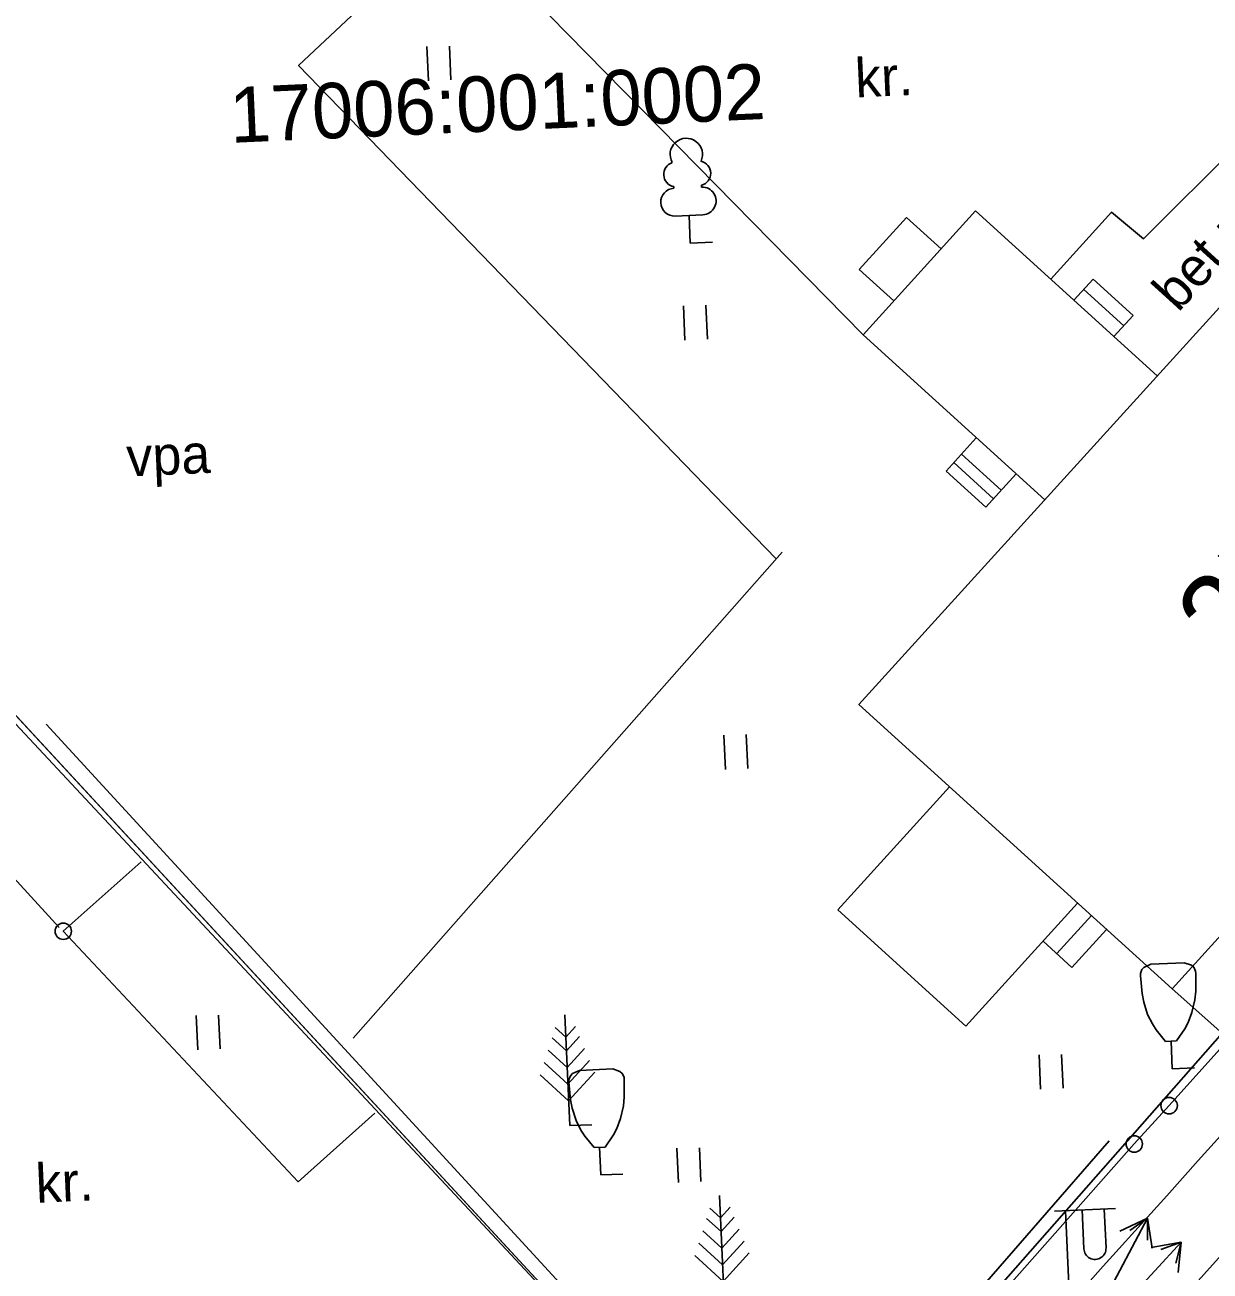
# Model space of a CAD drawing. Extents: x 641382 to 641746, y 6455043 to 6455939.
# Drawn here: x 641422.86 to 641444.22, y 6455652.54 to 6455675 of the extents above; entities that cross this region are included whole.
import ezdxf

# ---------------------------------------------------------------- set-up
doc = ezdxf.new("R2010")
doc.units = 0
for name, color, linetype in [('Level 11', 7, 'Continuous'), ('Level 12', 7, 'Continuous'), ('Level 13', 7, 'Continuous'), ('Level 15', 7, 'Continuous'), ('Level 17', 7, 'Continuous'), ('Level 18', 7, 'Continuous'), ('Level 19', 7, 'Continuous'), ('Level 20', 7, 'Continuous'), ('Level 27', 7, 'Continuous'), ('Level 29', 7, 'Continuous'), ('Level 40', 7, 'Continuous'), ('Level 41', 7, 'Continuous'), ('Level 42', 7, 'Continuous'), ('Level 50', 7, 'Continuous'), ('Level 53', 7, 'Continuous'), ('Level 6', 7, 'Continuous'), ('Level 7', 7, 'Continuous'), ('Level 8', 7, 'Continuous'), ('Level 9', 7, 'Continuous'), ('PUUDPQQSAD', 7, 'Continuous'), ('RIST', 7, 'Continuous')]:
    doc.layers.add(name, color=color, linetype=linetype)

# ---------------------------------------------------------------- blocks, each defined once
blk = doc.blocks.new('KVPOS2')
at = {"layer": 'Level 29'}
for p, q in [((-200, 2700), (900, 2700)), ((0, 2700), (0, 200)), ((300, 2700), (300, 2000)), ((700, 2700), (700, 2000))]:
    blk.add_line(p, q, dxfattribs=at)
blk.add_circle((0, 0), 200, dxfattribs=at)
blk.add_arc((500, 2000), 200, 179.9393, 0.0607, dxfattribs=at)
blk = doc.blocks.new('KMNOO2')
at = {"layer": 'Level 27'}
for p, q in [((200, 0), (2900, 0)), ((2553.76, 176.18), (2900, 0)), ((2900, 0), (2553.76, -186.54))]:
    blk.add_line(p, q, dxfattribs=at)
blk = doc.blocks.new('KKIT12')
at = {"layer": 'Level 7'}
for p, q in [((-300, 1900), (300, 1900)), ((-100, 500), (100, 500)), ((0, 0), (0, 500)), ((0, 0), (400, 0))]:
    blk.add_line(p, q, dxfattribs=at)
for points in [[(-100, 500), (-258.4, 712.96), (-322.92, 824.71), (-400, 1000), (-461.28, 1225.3), (-484.95, 1381.3), (-500, 1700), (-497.94, 1741.58), (-468.34, 1813.02), (-428.03, 1850.1), (-300, 1900)], [(100, 500), (258.4, 712.96), (322.92, 824.71), (400, 1000), (461.28, 1225.3), (484.95, 1381.3), (500, 1700), (497.94, 1741.58), (468.34, 1813.02), (428.03, 1850.1), (300, 1900)]]:
    blk.add_lwpolyline(points, dxfattribs=at)
blk = doc.blocks.new('K_AIP2')
at = {"layer": 'Level 17'}
blk.add_circle((0, 0), 148, dxfattribs=at)
blk = doc.blocks.new('KLAIP1')
at = {"layer": 'Level 7'}
for p, q in [((-250, 1032), (-250, 1000)), ((250, 1032), (250, 1000)), ((250, 500), (-250, 500)), ((0, 0), (0, 500)), ((400, 0), (0, 0))]:
    blk.add_line(p, q, dxfattribs=at)
for centre, radius, start, end in [((0, 1600), 292, 332.5799, 207.4201), ((-200, 1250), 224, 105.2441, 257.079), ((200, 1250), 224, 282.921, 74.7559), ((-250, 750), 250, 90, 270), ((250, 750), 250, 270, 90)]:
    blk.add_arc(centre, radius, start, end, dxfattribs=at)
blk = doc.blocks.new('KHEIN6')
at = {"layer": 'Level 15'}
for p, q in [((0, 620.11), (0, 0)), ((405.61, 608.83), (405.61, 0))]:
    blk.add_line(p, q, dxfattribs=at)
blk = doc.blocks.new('KMAND6')
at = {"layer": 'Level 7'}
for p, q in [((0, 0), (0, 2000)), ((0, 1350), (-248.65, 1598.65)), ((0, 1600), (-181.08, 1781.08)), ((0, 1600), (181.08, 1781.08)), ((0, 1350), (248.65, 1598.65)), ((0, 1050), (-329.73, 1379.73)), ((0, 1050), (329.73, 1379.73)), ((0, 750), (-410.81, 1160.81)), ((0, 750), (410.81, 1160.81)), ((0, 450), (-491.89, 941.89)), ((0, 450), (491.89, 941.89)), ((400, 0), (0, 0))]:
    blk.add_line(p, q, dxfattribs=at)
blk = doc.blocks.new('KVPOS3')
at = {"layer": 'Level 17'}
for p, q in [((-200, 2700), (900, 2700)), ((0, 2700), (0, 200)), ((300, 2700), (300, 2000)), ((700, 2700), (700, 2000))]:
    blk.add_line(p, q, dxfattribs=at)
blk.add_circle((0, 0), 200, dxfattribs=at)
blk.add_arc((500, 2000), 200, 179.9393, 0.0607, dxfattribs=at)
blk = doc.blocks.new('KMNOO3')
at = {"layer": 'Level 11'}
for p, q in [((2461, 331), (2900, 0)), ((200, 0), (2900, 0)), ((2900, 0), (2461, -331))]:
    blk.add_line(p, q, dxfattribs=at)
blk = doc.blocks.new('KKIT13')
at = {"layer": 'PUUDPQQSAD'}
for p, q in [((-300, 1900), (300, 1900)), ((-100, 500), (100, 500)), ((0, 0), (0, 500)), ((0, 0), (400, 0))]:
    blk.add_line(p, q, dxfattribs=at)
for points in [[(-100, 500), (-258.4, 712.96), (-322.92, 824.71), (-400, 1000), (-461.28, 1225.3), (-484.95, 1381.3), (-500, 1700), (-497.94, 1741.58), (-468.34, 1813.02), (-428.03, 1850.1), (-300, 1900)], [(100, 500), (258.4, 712.96), (322.92, 824.71), (400, 1000), (461.28, 1225.3), (484.95, 1381.3), (500, 1700), (497.94, 1741.58), (468.34, 1813.02), (428.03, 1850.1), (300, 1900)]]:
    blk.add_lwpolyline(points, dxfattribs=at)
blk = doc.blocks.new('K_AIP3')
at = {"layer": 'RIST'}
blk.add_circle((0, 0), 148, dxfattribs=at)
blk = doc.blocks.new('KLAIP2')
at = {"layer": 'PUUDPQQSAD'}
for p, q in [((-250, 1032), (-250, 1000)), ((250, 1032), (250, 1000)), ((250, 500), (-250, 500)), ((0, 0), (0, 500)), ((400, 0), (0, 0))]:
    blk.add_line(p, q, dxfattribs=at)
for centre, radius, start, end in [((0, 1600), 292, 332.5799, 207.4201), ((-200, 1250), 224, 105.2441, 257.079), ((200, 1250), 224, 282.921, 74.7559), ((-250, 750), 250, 90, 270), ((250, 750), 250, 270, 90)]:
    blk.add_arc(centre, radius, start, end, dxfattribs=at)
blk = doc.blocks.new('KHEIN7')
at = {"layer": 'Level 13'}
for p, q in [((0, 620.11), (0, 0)), ((405.61, 608.83), (405.61, 0))]:
    blk.add_line(p, q, dxfattribs=at)
blk = doc.blocks.new('KMAND7')
at = {"layer": 'Level 11'}
for p, q in [((0, 0), (0, 2000)), ((0, 1350), (-248.65, 1598.65)), ((0, 1600), (-181.08, 1781.08)), ((0, 1600), (181.08, 1781.08)), ((0, 1350), (248.65, 1598.65)), ((0, 1050), (-329.73, 1379.73)), ((0, 1050), (329.73, 1379.73)), ((0, 750), (-410.81, 1160.81)), ((0, 750), (410.81, 1160.81)), ((0, 450), (-491.89, 941.89)), ((0, 450), (491.89, 941.89)), ((400, 0), (0, 0))]:
    blk.add_line(p, q, dxfattribs=at)

msp = doc.modelspace()

# ---------------------------------------------------------------- linework, layer by layer
at = {"layer": 'Level 15'}
for p, q in [((641422.526, 6455659.768), (641423.476, 6455658.73)), ((641422.526, 6455659.768), (641423.476, 6455658.73)), ((641443.478, 6455655.521), (641442.849, 6455654.83)), ((641443.478, 6455655.521), (641442.849, 6455654.83))]:
    msp.add_line(p, q, dxfattribs=at)
msp.add_lwpolyline([(641430.558, 6455676.867), (641427.79, 6455674.268), (641436.389, 6455665.381)], dxfattribs=at)
msp.add_lwpolyline([(641430.558, 6455676.867), (641427.79, 6455674.268), (641436.389, 6455665.381)], dxfattribs=at)
at = {"layer": 'Level 17'}
for p, q in [((641413.907, 6455671.8), (641436.474, 6455647.634)), ((641413.907, 6455671.8), (641436.474, 6455647.634)), ((641436.474, 6455647.634), (641442.849, 6455654.83)), ((641436.474, 6455647.634), (641442.849, 6455654.83))]:
    msp.add_line(p, q, dxfattribs=at)
for points in [[(641429.165, 6455655.387), (641427.781, 6455654.148), (641423.548, 6455658.664), (641424.952, 6455659.912)], [(641429.165, 6455655.387), (641427.781, 6455654.148), (641423.548, 6455658.664), (641424.952, 6455659.912)], [(641443.478, 6455655.521), (641444.554, 6455656.719), (641443.53, 6455657.626)], [(641443.478, 6455655.521), (641444.554, 6455656.719), (641443.53, 6455657.626)]]:
    msp.add_lwpolyline(points, dxfattribs=at)
at = {"layer": 'Level 18'}
for p, q in [((641438.746, 6455671.529), (641437.893, 6455670.59)), ((641438.746, 6455671.529), (641437.893, 6455670.59)), ((641439.369, 6455670.964), (641438.746, 6455671.529)), ((641439.369, 6455670.964), (641438.746, 6455671.529)), ((641437.893, 6455670.59), (641438.516, 6455670.024)), ((641437.893, 6455670.59), (641438.516, 6455670.024)), ((641442.107, 6455670.416), (641441.762, 6455670.036)), ((641442.107, 6455670.416), (641441.762, 6455670.036)), ((641442.827, 6455669.763), (641442.107, 6455670.416)), ((641442.827, 6455669.763), (641442.107, 6455670.416)), ((641442.659, 6455669.577), (641441.939, 6455670.231)), ((641442.659, 6455669.577), (641441.939, 6455670.231)), ((641442.482, 6455669.382), (641442.827, 6455669.763)), ((641442.482, 6455669.382), (641442.827, 6455669.763)), ((641439.457, 6455666.957), (641440.003, 6455667.558)), ((641439.457, 6455666.957), (641440.003, 6455667.558)), ((641440.453, 6455666.612), (641439.736, 6455667.264)), ((641440.453, 6455666.612), (641439.736, 6455667.264)), ((641440.175, 6455666.306), (641439.457, 6455666.957)), ((641440.175, 6455666.306), (641439.457, 6455666.957)), ((641440.313, 6455666.458), (641439.596, 6455667.11)), ((641440.313, 6455666.458), (641439.596, 6455667.11)), ((641440.721, 6455666.907), (641440.175, 6455666.306)), ((641440.721, 6455666.907), (641440.175, 6455666.306)), ((641437.508, 6455659.05), (641439.52, 6455661.266)), ((641437.508, 6455659.05), (641439.52, 6455661.266)), ((641441.828, 6455659.171), (641439.816, 6455656.955)), ((641441.828, 6455659.171), (641439.816, 6455656.955)), ((641439.816, 6455656.955), (641437.508, 6455659.05)), ((641439.816, 6455656.955), (641437.508, 6455659.05)), ((641442.076, 6455658.946), (641441.453, 6455658.26)), ((641442.076, 6455658.946), (641441.453, 6455658.26)), ((641442.35, 6455658.697), (641441.726, 6455658.011)), ((641442.35, 6455658.697), (641441.726, 6455658.011)), ((641441.726, 6455658.011), (641441.205, 6455658.485)), ((641441.726, 6455658.011), (641441.205, 6455658.485))]:
    msp.add_line(p, q, dxfattribs=at)
msp.add_lwpolyline([(641441.343, 6455670.417), (641442.441, 6455671.622), (641443.019, 6455671.143), (641444.715, 6455672.839), (641445.315, 6455672.256), (641445.748, 6455672.659), (641446.361, 6455672.081)], dxfattribs=at)
msp.add_lwpolyline([(641441.343, 6455670.417), (641442.441, 6455671.622), (641443.019, 6455671.143), (641444.715, 6455672.839), (641445.315, 6455672.256), (641445.748, 6455672.659), (641446.361, 6455672.081)], dxfattribs=at)
at = {"layer": 'Level 40'}
for p, q in [((641437.961, 6455669.413), (641439.988, 6455671.646)), ((641437.961, 6455669.413), (641439.988, 6455671.646)), ((641439.988, 6455671.646), (641443.265, 6455668.671)), ((641439.988, 6455671.646), (641443.265, 6455668.671)), ((641441.237, 6455666.438), (641437.961, 6455669.413)), ((641441.237, 6455666.438), (641437.961, 6455669.413))]:
    msp.add_line(p, q, dxfattribs=at)
for points in [[(641455.896, 6455669.854), (641436.41, 6455647.702), (641409.105, 6455677.262), (641431.673, 6455697.841)], [(641443.53, 6455657.626), (641452.232, 6455667.209), (641446.589, 6455672.332), (641437.888, 6455662.749)], [(641443.53, 6455657.626), (641452.232, 6455667.209), (641446.589, 6455672.332), (641437.888, 6455662.749)]]:
    msp.add_lwpolyline(points, close=True, dxfattribs=at)
msp.add_lwpolyline([(641394.173, 6455652.693), (641413.657, 6455672.333), (641436.41, 6455647.702), (641416.165, 6455624.845), (641394.369, 6455648.322)], dxfattribs=at)
at = {"layer": 'Level 41'}
msp.add_open_spline([(641507.938, 6455681.233), (641507.795, 6455681.656), (641507.354, 6455681.949), (641506.543, 6455681.834), (641504.291, 6455681.733), (641500.313, 6455681.126), (641495.258, 6455680.236), (641488.554, 6455679.12), (641485.528, 6455678.945), (641482.34, 6455678.919), (641480.23, 6455679.137), (641477.65, 6455680.309), (641472.733, 6455682.695), (641471.103, 6455683.48), (641470.474, 6455683.647), (641470.05, 6455683.55), (641468.461, 6455681.685), (641457.962, 6455669.92), (641454.25, 6455665.97), (641430.83, 6455639.839), (641428.901, 6455637.764), (641417.1, 6455623.967), (641413.389, 6455619.978), (641412.856, 6455618.905), (641399.982, 6455603.821), (641396.544, 6455599.765)], degree=3, dxfattribs=at)
msp.add_open_spline([(641507.938, 6455681.233), (641507.795, 6455681.656), (641507.354, 6455681.949), (641506.543, 6455681.834), (641504.291, 6455681.733), (641500.313, 6455681.126), (641495.258, 6455680.236), (641488.554, 6455679.12), (641485.528, 6455678.945), (641482.34, 6455678.919), (641480.23, 6455679.137), (641477.65, 6455680.309), (641472.733, 6455682.695), (641471.103, 6455683.48), (641470.474, 6455683.647), (641470.05, 6455683.55), (641468.461, 6455681.685), (641457.962, 6455669.92), (641454.25, 6455665.97), (641430.83, 6455639.839), (641428.901, 6455637.764), (641417.1, 6455623.967), (641413.389, 6455619.978), (641412.856, 6455618.905), (641399.982, 6455603.821), (641396.544, 6455599.765)], degree=3, dxfattribs=at)
at = {"layer": 'Level 42'}
msp.add_open_spline([(641482.244, 6455679.414), (641479.712, 6455676.62), (641476.047, 6455672.851), (641473.766, 6455670.298), (641463.22, 6455658.937), (641459.88, 6455655.423), (641445.416, 6455639.662), (641441.523, 6455635.643), (641423.894, 6455616.821), (641420.631, 6455613.192), (641402.919, 6455593.317), (641397.124, 6455586.811)], degree=3, dxfattribs=at)
msp.add_open_spline([(641482.244, 6455679.414), (641479.712, 6455676.62), (641476.047, 6455672.851), (641473.766, 6455670.298), (641463.22, 6455658.937), (641459.88, 6455655.423), (641445.416, 6455639.662), (641441.523, 6455635.643), (641423.894, 6455616.821), (641420.631, 6455613.192), (641402.919, 6455593.317), (641397.124, 6455586.811)], degree=3, dxfattribs=at)
at = {"layer": 'Level 50'}
msp.add_lwpolyline([(641438.995, 6455646.795), (641451.39, 6455660.59), (641454.872, 6455664.326)], dxfattribs=at)
msp.add_lwpolyline([(641438.995, 6455646.795), (641451.39, 6455660.59), (641454.872, 6455664.326)], dxfattribs=at)
at = {"layer": 'Level 53'}
msp.add_lwpolyline([(641455.896, 6455669.854), (641436.41, 6455647.702), (641409.105, 6455677.262), (641431.673, 6455697.841)], close=True, dxfattribs=at)
msp.add_lwpolyline([(641455.896, 6455669.854), (641436.41, 6455647.702), (641409.105, 6455677.262), (641431.673, 6455697.841)], close=True, dxfattribs=at)
msp.add_lwpolyline([(641394.173, 6455652.693), (641413.657, 6455672.333), (641436.41, 6455647.702), (641416.165, 6455624.845)], dxfattribs=at)
msp.add_lwpolyline([(641394.173, 6455652.693), (641413.657, 6455672.333), (641436.41, 6455647.702), (641416.165, 6455624.845)], dxfattribs=at)
at = {"layer": 'Level 7'}
for p, q in [((641428.77, 6455656.736), (641436.505, 6455665.495)), ((641428.77, 6455656.736), (641436.505, 6455665.495)), ((641435.994, 6455648.518), (641423.237, 6455662.396)), ((641435.994, 6455648.518), (641423.237, 6455662.396)), ((641442.396, 6455654.884), (641436.581, 6455648.213)), ((641442.396, 6455654.884), (641436.581, 6455648.213))]:
    msp.add_line(p, q, dxfattribs=at)
at = {"layer": 'Level 9'}
msp.add_line((641437.961, 6455669.413), (641430.26, 6455677.256), dxfattribs=at)
msp.add_line((641437.961, 6455669.413), (641430.26, 6455677.256), dxfattribs=at)
for points in [[(641473.913, 6455690.284), (641474.031, 6455688.157), (641474.017, 6455685.418), (641473.68, 6455683.794), (641472.987, 6455681.744), (641472.22, 6455680.58), (641463.521, 6455670.831), (641459.766, 6455667.034), (641440.405, 6455645.592), (641437.053, 6455641.95), (641419.68, 6455622.728), (641419.223, 6455622.262), (641417.589, 6455621.402), (641416.261, 6455621.342), (641415.231, 6455621.467), (641414.595, 6455621.952), (641413.926, 6455622.398)], [(641473.913, 6455690.284), (641474.031, 6455688.157), (641474.017, 6455685.418), (641473.68, 6455683.794), (641472.987, 6455681.744), (641472.22, 6455680.58), (641463.521, 6455670.831), (641459.766, 6455667.034), (641440.405, 6455645.592), (641437.053, 6455641.95), (641419.68, 6455622.728), (641419.223, 6455622.262), (641417.589, 6455621.402), (641416.261, 6455621.342), (641415.231, 6455621.467), (641414.595, 6455621.952), (641413.926, 6455622.398)], [(641475.104, 6455661.201), (641474.71, 6455664.185), (641474.055, 6455665.657), (641472.397, 6455666.87), (641470.615, 6455667.272), (641469.55, 6455667.171), (641468.388, 6455666.851), (641466.388, 6455664.938), (641463.833, 6455662.303), (641454.003, 6455651.745), (641446.443, 6455643.845), (641417.62, 6455613.688), (641405.801, 6455601.011)], [(641475.104, 6455661.201), (641474.71, 6455664.185), (641474.055, 6455665.657), (641472.397, 6455666.87), (641470.615, 6455667.272), (641469.55, 6455667.171), (641468.388, 6455666.851), (641466.388, 6455664.938), (641463.833, 6455662.303), (641454.003, 6455651.745), (641446.443, 6455643.845), (641417.62, 6455613.688), (641405.801, 6455601.011)]]:
    msp.add_open_spline(points, degree=3, dxfattribs=at)

# ---------------------------------------------------------------- block references
at = {"layer": 'Level 12', "xscale": 0.0009994242458242807, "yscale": 0.000999424245824281, "rotation": 2.5653181578468396}
for p in [(641423.548, 6455658.664), (641443.478, 6455655.521), (641442.849, 6455654.83)]:
    msp.add_blockref('K_AIP3', p, dxfattribs=at)
at = {"layer": 'Level 15', "xscale": 0.0009994242458242807, "yscale": 0.000999424245824281, "rotation": 2.5653181578468396}
for p in [(641430.128, 6455673.99), (641434.751, 6455669.318), (641435.48, 6455661.581), (641425.97, 6455656.527), (641441.161, 6455655.819), (641434.634, 6455654.133)]:
    msp.add_blockref('KHEIN6', p, dxfattribs=at)
at = {"layer": 'Level 17', "xscale": 0.0009994242458242807, "yscale": 0.000999424245824281, "rotation": 2.5653181578468396}
for p in [(641423.548, 6455658.664), (641443.478, 6455655.521), (641442.849, 6455654.83)]:
    msp.add_blockref('K_AIP2', p, dxfattribs=at)
at = {"layer": 'Level 19', "yscale": 0.000999424245824281}
for xscale, rotation in [(0.000999424245824281, 62.09404581310412), (0.0009994242458242811, 47.36210828794282)]:
    msp.add_blockref('KMNOO3', (641441.731, 6455650.931), dxfattribs=dict(at, xscale=xscale, rotation=rotation))
at = {"layer": 'Level 20', "xscale": 0.0009994242458242807, "yscale": 0.000999424245824281, "rotation": 2.5653181578468396}
for p in [(641430.128, 6455673.99), (641434.751, 6455669.318), (641435.48, 6455661.581), (641425.97, 6455656.527), (641441.161, 6455655.819), (641434.634, 6455654.133)]:
    msp.add_blockref('KHEIN7', p, dxfattribs=at)
at = {"layer": 'Level 27', "yscale": 0.000999424245824281}
for xscale, rotation in [(0.000999424245824281, 62.09404581310412), (0.0009994242458242811, 47.36210828794282)]:
    msp.add_blockref('KMNOO2', (641441.731, 6455650.931), dxfattribs=dict(at, xscale=xscale, rotation=rotation))
at = {"layer": 'Level 29', "xscale": 0.0009994242458242807, "yscale": 0.000999424245824281, "rotation": 2.5653181578468396}
msp.add_blockref('KVPOS2', (641441.731, 6455650.931), dxfattribs=at)
at = {"layer": 'Level 6', "xscale": 0.0009994242458242807, "yscale": 0.000999424245824281, "rotation": 2.5653181578468396}
msp.add_blockref('KVPOS3', (641441.731, 6455650.931), dxfattribs=at)
at = {"layer": 'Level 7', "xscale": 0.0009994242458242807, "yscale": 0.000999424245824281, "rotation": 2.5653181578468396}
for name, p in [('KLAIP1', (641434.848, 6455671.065)), ('KKIT12', (641443.535, 6455656.184)), ('KMAND6', (641432.676, 6455655.16)), ('KKIT12', (641433.236, 6455654.271)), ('KMAND6', (641435.463, 6455651.904))]:
    msp.add_blockref(name, p, dxfattribs=at)
at = {"layer": 'Level 8', "xscale": 0.0009994242458242807, "yscale": 0.000999424245824281, "rotation": 2.5653181578468396}
for name, p in [('KLAIP2', (641434.848, 6455671.065)), ('KKIT13', (641443.535, 6455656.184)), ('KMAND7', (641432.676, 6455655.16)), ('KKIT13', (641433.236, 6455654.271)), ('KMAND7', (641435.463, 6455651.904))]:
    msp.add_blockref(name, p, dxfattribs=at)

# ---------------------------------------------------------------- texts
at = {"layer": 'Level 18'}
msp.add_text('bet.pl.', height=0.6996, rotation=47.7617, dxfattribs=at).set_placement((641443.64, 6455669.802))
msp.add_text('bet.pl.', height=0.6996, rotation=47.7617, dxfattribs=at).set_placement((641443.64, 6455669.802))
at = {"layer": 'Level 19'}
for s, p in [('kr.', (641437.833, 6455673.689)), ('kr.', (641437.833, 6455673.689)), ('vpa', (641424.702, 6455666.858)), ('vpa', (641424.702, 6455666.858)), ('kr.', (641423.065, 6455653.769)), ('kr.', (641423.065, 6455653.769))]:
    msp.add_text(s, height=0.6996, rotation=2.5653, dxfattribs=at).set_placement(p)
at = {"layer": 'Level 40'}
msp.add_text('2E', height=1.4991, rotation=47.7617, dxfattribs=at).set_placement((641444.601, 6455663.471))
msp.add_text('2E', height=1.4991, rotation=47.7617, dxfattribs=at).set_placement((641444.601, 6455663.471))
at = {"layer": 'Level 53'}
msp.add_text('17006:001:0002', height=0.99942, rotation=2.5653, dxfattribs=at).set_placement((641426.567, 6455672.871))
msp.add_text('17006:001:0002', height=0.99942, rotation=2.5653, dxfattribs=at).set_placement((641426.567, 6455672.871))

doc.saveas('drawing.dxf')
